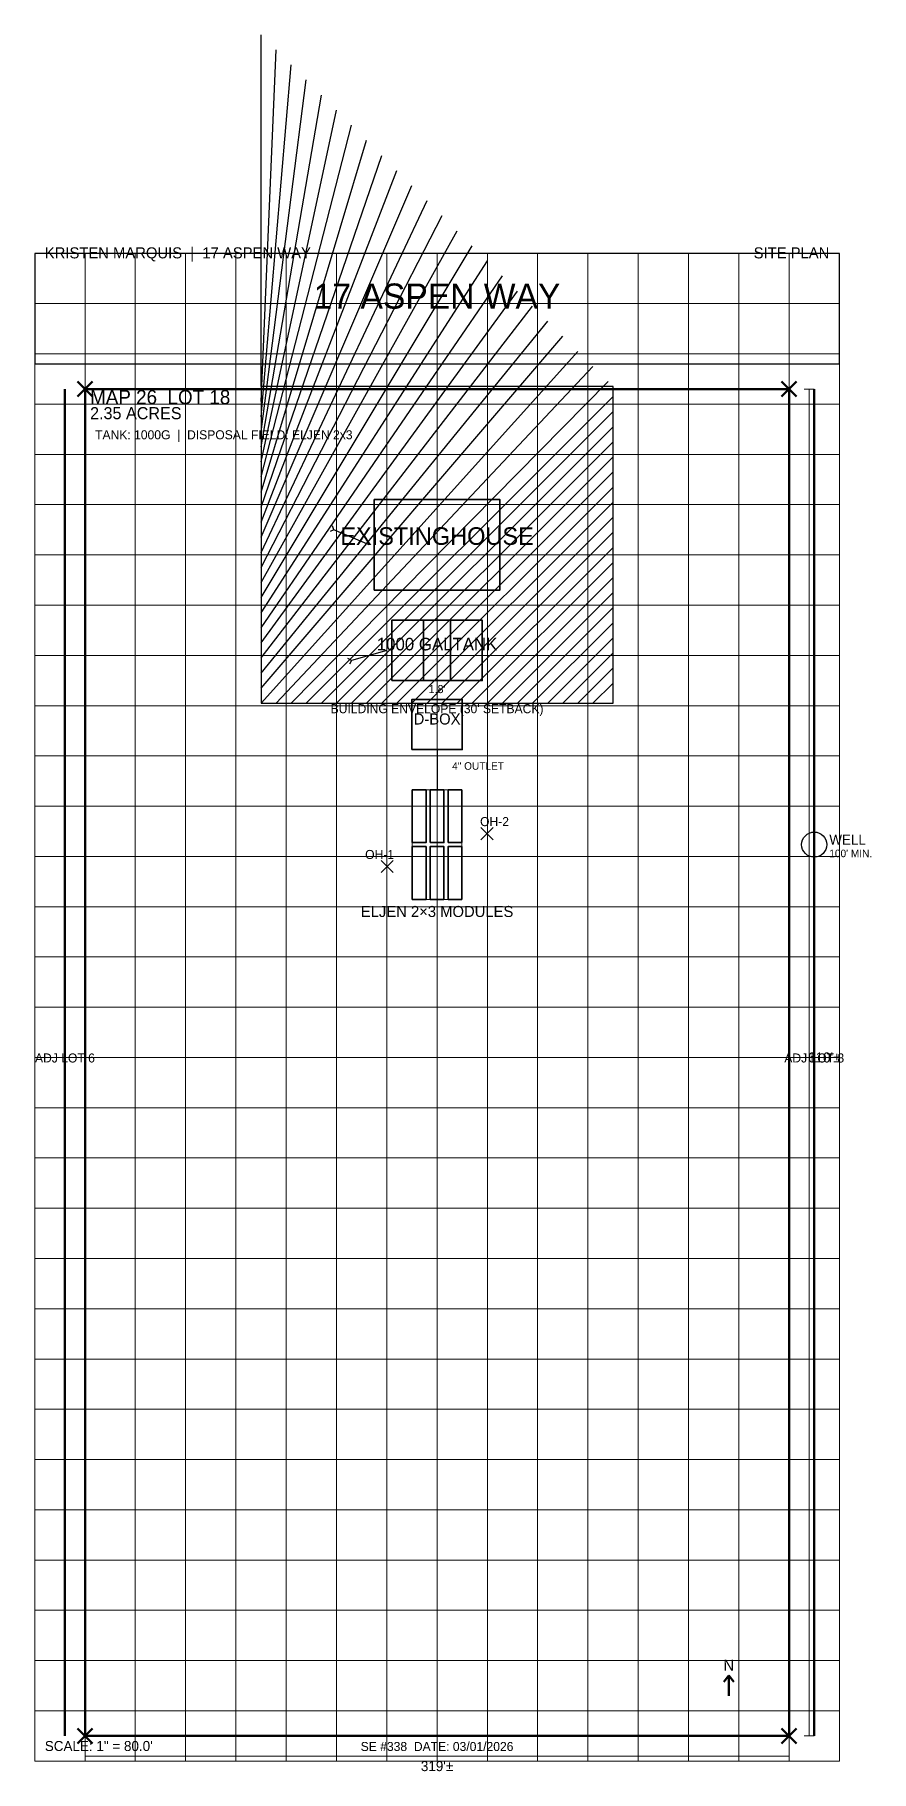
# Model space of a CAD drawing. Header units: feet. Extents: x 0.5 to 17.1, y 0.3 to 34.9.
import ezdxf
from ezdxf.enums import TextEntityAlignment as Align

# ---------------------------------------------------------------- set-up
doc = ezdxf.new("R2010")
doc.units = ezdxf.units.FT
for name, color, linetype, lineweight in [('BOUNDARY', 7, 'Continuous', 50), ('DIMENSION', 3, 'Continuous', 20), ('GRID', 8, 'Continuous', 15), ('HATCH', 8, 'Continuous', 15), ('ROAD', 6, 'Continuous', 30), ('STRUCTURE', 4, 'Continuous', 35), ('TEXT', 7, 'Continuous', 25), ('WELL', 5, 'Continuous', 30)]:
    doc.layers.add(name, color=color, linetype=linetype, lineweight=lineweight)
for name, color, linetype in [('ENVELOPE', 6, 'Continuous'), ('LEADER', 3, 'Continuous'), ('NOTE', 7, 'Continuous'), ('OBSERVATION', 3, 'Continuous'), ('PIPE', 5, 'Continuous')]:
    doc.layers.add(name, color=color, linetype=linetype)

msp = doc.modelspace()

# ---------------------------------------------------------------- linework, layer by layer
at = {"layer": 'BOUNDARY'}
for p, q in [((1.1, 1), (1.1, 27.8)), ((1.35, 27.65), (1.65, 27.95)), ((1.35, 27.95), (1.65, 27.65)), ((15.35, 27.65), (15.65, 27.95)), ((15.35, 27.95), (15.65, 27.65)), ((16, 1), (16, 27.8)), ((14.2, 2.08), (14.3, 2.2)), ((14.3, 1.8), (14.3, 2.2)), ((14.4, 2.08), (14.3, 2.2)), ((1.35, 0.85), (1.65, 1.15)), ((1.35, 1.15), (1.65, 0.85)), ((15.35, 0.85), (15.65, 1.15)), ((15.35, 1.15), (15.65, 0.85))]:
    msp.add_line(p, q, dxfattribs=at)
msp.add_lwpolyline([(1.5, 1), (15.5, 1), (15.5, 27.8), (1.5, 27.8), (1.5, 1)], close=True, dxfattribs=at)
at = {"layer": 'DIMENSION'}
for p, q in [((15.8, 27.8), (16, 27.8)), ((15.9, 1), (15.9, 27.8)), ((1.5, 0.5), (1.5, 0.7)), ((15.5, 0.5), (15.5, 0.7)), ((15.8, 1), (16, 1)), ((1.5, 0.6), (15.5, 0.6))]:
    msp.add_line(p, q, dxfattribs=at)
at = {"layer": 'ENVELOPE'}
for p, q in [((5, 27.85), (5, 34.85)), ((5, 27.55), (5.3, 34.55)), ((5, 27.25), (5.6, 34.25)), ((5, 26.95), (5.9, 33.95)), ((5, 26.65), (6.2, 33.65)), ((5, 26.35), (6.5, 33.35)), ((5, 26.05), (6.8, 33.05)), ((5, 25.75), (7.1, 32.75)), ((5, 25.45), (7.4, 32.45)), ((5, 25.15), (7.7, 32.15)), ((5, 24.85), (8, 31.85)), ((5, 24.55), (8.3, 31.55)), ((5, 24.25), (8.6, 31.25)), ((5, 23.95), (8.9, 30.95)), ((5, 23.65), (9.2, 30.65)), ((5, 23.35), (9.5, 30.35)), ((5, 23.05), (9.8, 30.05)), ((5, 22.75), (10.1, 29.75)), ((5, 22.45), (10.4, 29.45)), ((5, 22.15), (10.7, 29.15)), ((5, 21.85), (11, 28.85)), ((5, 21.55), (11.3, 28.55)), ((5.3, 21.55), (11.6, 28.25)), ((5.6, 21.55), (11.9, 27.95)), ((5.9, 21.55), (12, 27.65)), ((6.2, 21.55), (12, 27.35)), ((6.5, 21.55), (12, 27.05)), ((6.8, 21.55), (12, 26.75)), ((7.1, 21.55), (12, 26.45)), ((7.4, 21.55), (12, 26.15)), ((7.7, 21.55), (12, 25.85)), ((8, 21.55), (12, 25.55)), ((8.3, 21.55), (12, 25.25)), ((8.6, 21.55), (12, 24.95)), ((8.9, 21.55), (12, 24.65)), ((9.2, 21.55), (12, 24.35)), ((9.5, 21.55), (12, 24.05)), ((9.8, 21.55), (12, 23.75)), ((10.1, 21.55), (12, 23.45)), ((10.4, 21.55), (12, 23.15)), ((10.7, 21.55), (12, 22.85)), ((11, 21.55), (12, 22.55)), ((11.3, 21.55), (12, 22.25)), ((11.6, 21.55), (12, 21.95))]:
    msp.add_line(p, q, dxfattribs=at)
msp.add_lwpolyline([(5, 21.55), (12, 21.55), (12, 27.85), (5, 27.85), (5, 21.55)], close=True, dxfattribs=at)
at = {"layer": 'GRID'}
for p, q in [((0.5, 0.5), (0.5, 30.5)), ((0.5, 30.5), (16.5, 30.5)), ((1.5, 0.5), (1.5, 30.5)), ((2.5, 0.5), (2.5, 30.5)), ((3.5, 0.5), (3.5, 30.5)), ((4.5, 0.5), (4.5, 30.5)), ((5.5, 0.5), (5.5, 30.5)), ((6.5, 0.5), (6.5, 30.5)), ((7.5, 0.5), (7.5, 30.5)), ((8.5, 0.5), (8.5, 30.5)), ((9.5, 0.5), (9.5, 30.5)), ((10.5, 0.5), (10.5, 30.5)), ((11.5, 0.5), (11.5, 30.5)), ((12.5, 0.5), (12.5, 30.5)), ((13.5, 0.5), (13.5, 30.5)), ((14.5, 0.5), (14.5, 30.5)), ((15.5, 0.5), (15.5, 30.5)), ((16.5, 0.5), (16.5, 30.5)), ((0.5, 29.5), (16.5, 29.5)), ((0.5, 28.5), (16.5, 28.5)), ((0.5, 27.5), (16.5, 27.5)), ((0.5, 26.5), (16.5, 26.5)), ((0.5, 25.5), (16.5, 25.5)), ((0.5, 24.5), (16.5, 24.5)), ((0.5, 23.5), (16.5, 23.5)), ((0.5, 22.5), (16.5, 22.5)), ((0.5, 21.5), (16.5, 21.5)), ((0.5, 20.5), (16.5, 20.5)), ((0.5, 19.5), (16.5, 19.5)), ((0.5, 18.5), (16.5, 18.5)), ((0.5, 17.5), (16.5, 17.5)), ((0.5, 16.5), (16.5, 16.5)), ((0.5, 15.5), (16.5, 15.5)), ((0.5, 14.5), (16.5, 14.5)), ((0.5, 13.5), (16.5, 13.5)), ((0.5, 12.5), (16.5, 12.5)), ((0.5, 11.5), (16.5, 11.5)), ((0.5, 10.5), (16.5, 10.5)), ((0.5, 9.5), (16.5, 9.5)), ((0.5, 8.5), (16.5, 8.5)), ((0.5, 7.5), (16.5, 7.5)), ((0.5, 6.5), (16.5, 6.5)), ((0.5, 5.5), (16.5, 5.5)), ((0.5, 4.5), (16.5, 4.5)), ((0.5, 3.5), (16.5, 3.5)), ((0.5, 2.5), (16.5, 2.5)), ((0.5, 1.5), (16.5, 1.5)), ((0.5, 0.5), (16.5, 0.5))]:
    msp.add_line(p, q, dxfattribs=at)
at = {"layer": 'HATCH'}
msp.add_lwpolyline([(8.0075, 17.645), (8.9925, 17.645), (8.9925, 19.825), (8.0075, 19.825), (8.0075, 17.645)], close=True, dxfattribs=at)
at = {"layer": 'LEADER'}
for p, q in [((6.45, 25), (6.3712, 24.9685)), ((6.45, 25), (6.4185, 25.0788)), ((7.15, 24.7), (6.45, 25)), ((7.5, 22.6), (6.8, 22.4)), ((6.8, 22.4), (6.7258, 22.4412)), ((6.8, 22.4), (6.7588, 22.3258))]:
    msp.add_line(p, q, dxfattribs=at)
at = {"layer": 'OBSERVATION'}
for p, q in [((9.3725, 18.833), (9.6125, 19.073)), ((9.3725, 19.073), (9.6125, 18.833)), ((7.3875, 18.179), (7.6275, 18.419)), ((7.3875, 18.419), (7.6275, 18.179))]:
    msp.add_line(p, q, dxfattribs=at)
at = {"layer": 'PIPE'}
msp.add_line((8.5, 20.625), (8.5, 19.825), dxfattribs=at)
at = {"layer": 'ROAD'}
msp.add_lwpolyline([(0.5, 28.3), (16.5, 28.3), (16.5, 30.5), (0.5, 30.5), (0.5, 28.3)], close=True, dxfattribs=at)
at = {"layer": 'STRUCTURE'}
for p, q in [((8.23, 22), (8.23, 23.2)), ((8.77, 22), (8.77, 23.2))]:
    msp.add_line(p, q, dxfattribs=at)
for points in [[(7.25, 23.8), (9.75, 23.8), (9.75, 25.6), (7.25, 25.6), (7.25, 23.8)], [(7.6, 22), (9.4, 22), (9.4, 23.2), (7.6, 23.2), (7.6, 22)], [(8, 20.625), (9, 20.625), (9, 21.625), (8, 21.625), (8, 20.625)], [(8.0075, 18.775), (8.2825, 18.775), (8.2825, 19.825), (8.0075, 19.825), (8.0075, 18.775)], [(8.3625, 18.775), (8.6375, 18.775), (8.6375, 19.825), (8.3625, 19.825), (8.3625, 18.775)], [(8.7175, 18.775), (8.9925, 18.775), (8.9925, 19.825), (8.7175, 19.825), (8.7175, 18.775)], [(8.0075, 17.645), (8.2825, 17.645), (8.2825, 18.695), (8.0075, 18.695), (8.0075, 17.645)], [(8.3625, 17.645), (8.6375, 17.645), (8.6375, 18.695), (8.3625, 18.695), (8.3625, 17.645)], [(8.7175, 17.645), (8.9925, 17.645), (8.9925, 18.695), (8.7175, 18.695), (8.7175, 17.645)]]:
    msp.add_lwpolyline(points, close=True, dxfattribs=at)
at = {"layer": 'WELL'}
msp.add_circle((16, 18.735), 0.25, dxfattribs=at)

# ---------------------------------------------------------------- texts
at = {"layer": 'DIMENSION'}
for s, height, p in [("1.8'", 0.16, (8.5, 21.75)), ('ADJ LOT 6', 0.18, (1.1, 14.4)), ('ADJ LOT 8', 0.18, (16, 14.4)), ("610'±", 0.2, (16.2, 14.4)), ('SE #338  DATE: 03/01/2026', 0.18, (8.5, 0.7)), ("319'±", 0.2, (8.5, 0.3))]:
    msp.add_text(s, height=height, dxfattribs=at).set_placement(p, align=Align.CENTER)
for s, height, p in [('4" OUTLET', 0.15, (8.8, 20.225)), ("100' MIN.", 0.15, (16.3, 18.485)), ('SCALE: 1" = 80.0\'', 0.2, (0.7, 0.7))]:
    msp.add_text(s, height=height, dxfattribs=at).set_placement(p)
at = {"layer": 'ENVELOPE'}
msp.add_text("BUILDING ENVELOPE (30' SETBACK)", height=0.18, dxfattribs=at).set_placement((8.5, 21.35), align=Align.CENTER)
at = {"layer": 'NOTE'}
msp.add_text('TANK: 1000G  |  DISPOSAL FIELD: ELJEN 2x3', height=0.18, dxfattribs=at).set_placement((1.7, 26.8))
at = {"layer": 'OBSERVATION'}
for s, p in [('OH-2', (9.6425, 19.103)), ('OH-1', (7.3575, 18.449))]:
    msp.add_text(s, height=0.18, dxfattribs=at).set_placement(p, align=Align.CENTER)
at = {"layer": 'ROAD'}
msp.add_text('17 ASPEN WAY', height=0.5, dxfattribs=at).set_placement((8.5, 29.4), align=Align.CENTER)
at = {"layer": 'TEXT'}
for s, height, p in [('KRISTEN MARQUIS  |  17 ASPEN WAY', 0.22, (0.7, 30.4)), ('MAP 26  LOT 18', 0.28, (1.6, 27.5)), ('2.35 ACRES', 0.24, (1.6, 27.2)), ('WELL', 0.2, (16.3, 18.735))]:
    msp.add_text(s, height=height, dxfattribs=at).set_placement(p)
msp.add_text('SITE PLAN', height=0.22, dxfattribs=at).set_placement((16.3, 30.4), align=Align.RIGHT)
for s, height, p in [('EXISTINGHOUSE', 0.35, (8.5, 24.7)), ('1000 GALTANK', 0.25, (8.5, 22.6)), ('D-BOX', 0.22, (8.5, 21.125)), ('ELJEN 2×3 MODULES', 0.22, (8.5, 17.295)), ('N', 0.22, (14.3, 2.3))]:
    msp.add_text(s, height=height, dxfattribs=at).set_placement(p, align=Align.CENTER)

doc.saveas('drawing.dxf')
